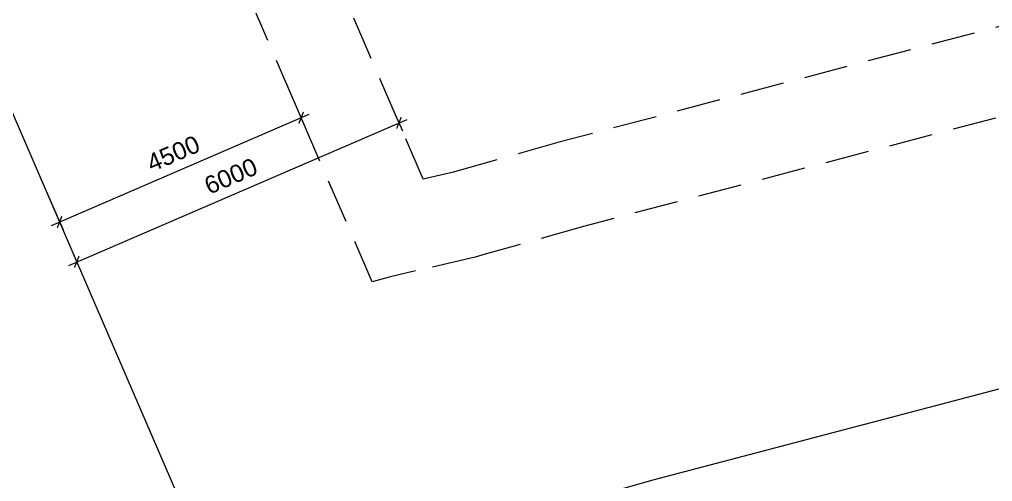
# Model space of a CAD drawing. Header units: inches. Extents: x 27644242 to 29761523, y -859349 to 216979.
# Drawn here: x 29032326 to 29048964, y -812486 to -804580 of the extents above; entities that cross this region are included whole.
import ezdxf

# ---------------------------------------------------------------- set-up
doc = ezdxf.new("R2010")
doc.units = ezdxf.units.IN
doc.header["$MEASUREMENT"] = 0
doc.header["$PDMODE"] = 35
doc.linetypes.add('01-Xref Col Podium Lvl-1$0$HIDDEN', pattern=[0.375, 0.25, -0.125])
doc.layers.get('Defpoints').update_dxf_attribs({"color": 8})
doc.layers.add('RVA Site Boundary', color=17, linetype='Continuous', lineweight=15)
doc.layers.add('WALL', color=7, linetype='Continuous', lineweight=20)
doc.styles.add('AMITS', font='arial.ttf')
doc.dimstyles.new('DIM 300', dxfattribs={"dimtxt": 300, "dimasz": 150, "dimexe": 150, "dimexo": 150, "dimgap": 150, "dimtad": 1, "dimdec": 0, "dimzin": 0, "dimdsep": 46, "dimtxsty": 'AMITS', "dimblk": 'ARCHTICK', "dimcen": 0, "dimdle": 150, "dimclrd": 4, "dimclre": 4, "dimclrt": 6, "dimadec": 0, "dimazin": 0, "dimtfac": 1, "dimtdec": 0, "dimtix": 1, "dimtmove": 1, "dimatfit": 3, "dimfxl": 1, "dimtolj": 1, "dimtzin": 0, "dimlwd": -1, "dimlwe": -1, "dimarcsym": 0})

# ---------------------------------------------------------------- blocks, each defined once
blk = doc.blocks.new('_ARCHTICK')
at = {"color": 0, "linetype": 'ByBlock', "const_width": 0.15}
blk.add_lwpolyline([(-0.5, -0.5), (0.5, 0.5)], dxfattribs=at)
blk = doc.blocks.new('*D1633')
at = {"layer": 'Defpoints', "color": 0}
for p in [(29036766, -805388), (29037143, -806261), (29032635, -807172)]:
    blk.add_point(p, dxfattribs=at)
at = {"layer": 'WALL', "color": 4, "ltscale": 500}
for p, q in [((29036826, -805526), (29037202, -806399)), ((29032874, -808104), (29037281, -806201)), ((29032694, -807309), (29033071, -808182))]:
    blk.add_line(p, q, dxfattribs=at)
at = {"layer": 'WALL', "color": 4, "linetype": 'ByBlock', "xscale": 150, "yscale": 150, "zscale": 150}
for p, rotation in [((29037143, -806261), 23.35350132919469), ((29033012, -808045), 203.3535013291947)]:
    blk.add_blockref('_ARCHTICK', p, dxfattribs=dict(at, rotation=rotation))
at = {"layer": 'WALL', "color": 6, "ltscale": 500, "insert": (29034957, -806874), "char_height": 300, "attachment_point": 5, "rotation": 23.3535, "style": 'AMITS'}
blk.add_mtext('\\A1;4500', dxfattribs=at)
blk = doc.blocks.new('*D1634')
at = {"layer": 'Defpoints', "color": 0}
for p in [(29038671, -806015), (29038815, -806349), (29033162, -808393)]:
    blk.add_point(p, dxfattribs=at)
at = {"layer": 'WALL', "color": 4, "ltscale": 500}
for p, q in [((29038730, -806153), (29038874, -806487)), ((29033169, -808787), (29038953, -806290)), ((29033222, -808531), (29033366, -808865))]:
    blk.add_line(p, q, dxfattribs=at)
at = {"layer": 'WALL', "color": 4, "linetype": 'ByBlock', "xscale": 150, "yscale": 150, "zscale": 150}
for p, rotation in [((29038815, -806349), 23.35350132920502), ((29033306, -808727), 203.353501329205)]:
    blk.add_blockref('_ARCHTICK', p, dxfattribs=dict(at, rotation=rotation))
at = {"layer": 'WALL', "color": 6, "ltscale": 500, "insert": (29035941, -807260), "char_height": 300, "attachment_point": 5, "rotation": 23.3535, "style": 'AMITS'}
blk.add_mtext('\\A1;6000', dxfattribs=at)

msp = doc.modelspace()

# ---------------------------------------------------------------- linework, layer by layer
at = {"layer": 'RVA Site Boundary', "ltscale": 500}
msp.add_lwpolyline([(29070926.9, -806558.1), (29062954.9, -807283.7), (29062672, -807343.8), (29062073.5, -807485.6), (29043155, -812462.9), (29041515.2, -812928.4), (29041240, -813006), (29040114.1, -813267.9), (29039759.3, -813349.6), (29036145.9, -814365.1), (29035804.5, -814513), (29035449.6, -813691), (29030513.3, -802258.4), (29023062.9, -785163.4), (29018811.6, -775553.7), (29026628.9, -775451.1), (29043246.8, -775286.3), (29049817.3, -775345.5), (29057284.1, -775323.5), (29071606.4, -775328.8)], dxfattribs=at)
at = {"layer": 'RVA Site Boundary', "color": 252, "linetype": '01-Xref Col Podium Lvl-1$0$HIDDEN', "ltscale": 3000}
for points in [[(29070594.6, -802069.7), (29062281.5, -802826.4), (29061685.8, -802952.9), (29060981.9, -803119.7), (29041967.9, -808122), (29040290.6, -808598.3), (29040119.5, -808646.5), (29039099.6, -808883.7), (29038645.3, -808988.3), (29038355.8, -809069.7), (29034641.6, -800467.6), (29027183.2, -783354.2), (29025683.3, -779963.9), (29026680.8, -779950.8), (29043248.9, -779786.5), (29049803.7, -779845.6), (29057289.9, -779823.5), (29071603.8, -779828.8)], [(29070483.8, -800573.6), (29062057, -801340.7), (29061357, -801489.2), (29060618, -801664.4), (29041572.2, -806675.1), (29039882.4, -807154.9), (29039746, -807193.3), (29039231.2, -807313.1), (29036017.7, -799870.6), (29028556.6, -782751.1), (29027975.7, -781438), (29043249.6, -781286.6), (29049799.1, -781345.6), (29057291.8, -781323.5), (29071602.9, -781328.8)]]:
    msp.add_lwpolyline(points, dxfattribs=at)

# ---------------------------------------------------------------- dimensions: what is measured, and where the dimension line sits
at = {"layer": 'WALL', "color": 1, "ltscale": 500}
for p1, p2, distance, picture, middle in [((29032634.8, -807171.8), (29036766.1, -805388), -950.8, '*D1633', (29034957.2, -806874.4)), ((29033162.3, -808393.5), (29038670.7, -806015.1), -363.8, '*D1634', (29035940.5, -807259.9))]:
    dim = msp.add_aligned_dim(p1=p1, p2=p2, distance=distance, dimstyle='DIM 300', override={"dimpost": '\\X'}, dxfattribs=at)
    dim.commit()
    dim.dimension.update_dxf_attribs({"geometry": picture, "text_midpoint": middle})

doc.saveas('drawing.dxf')
